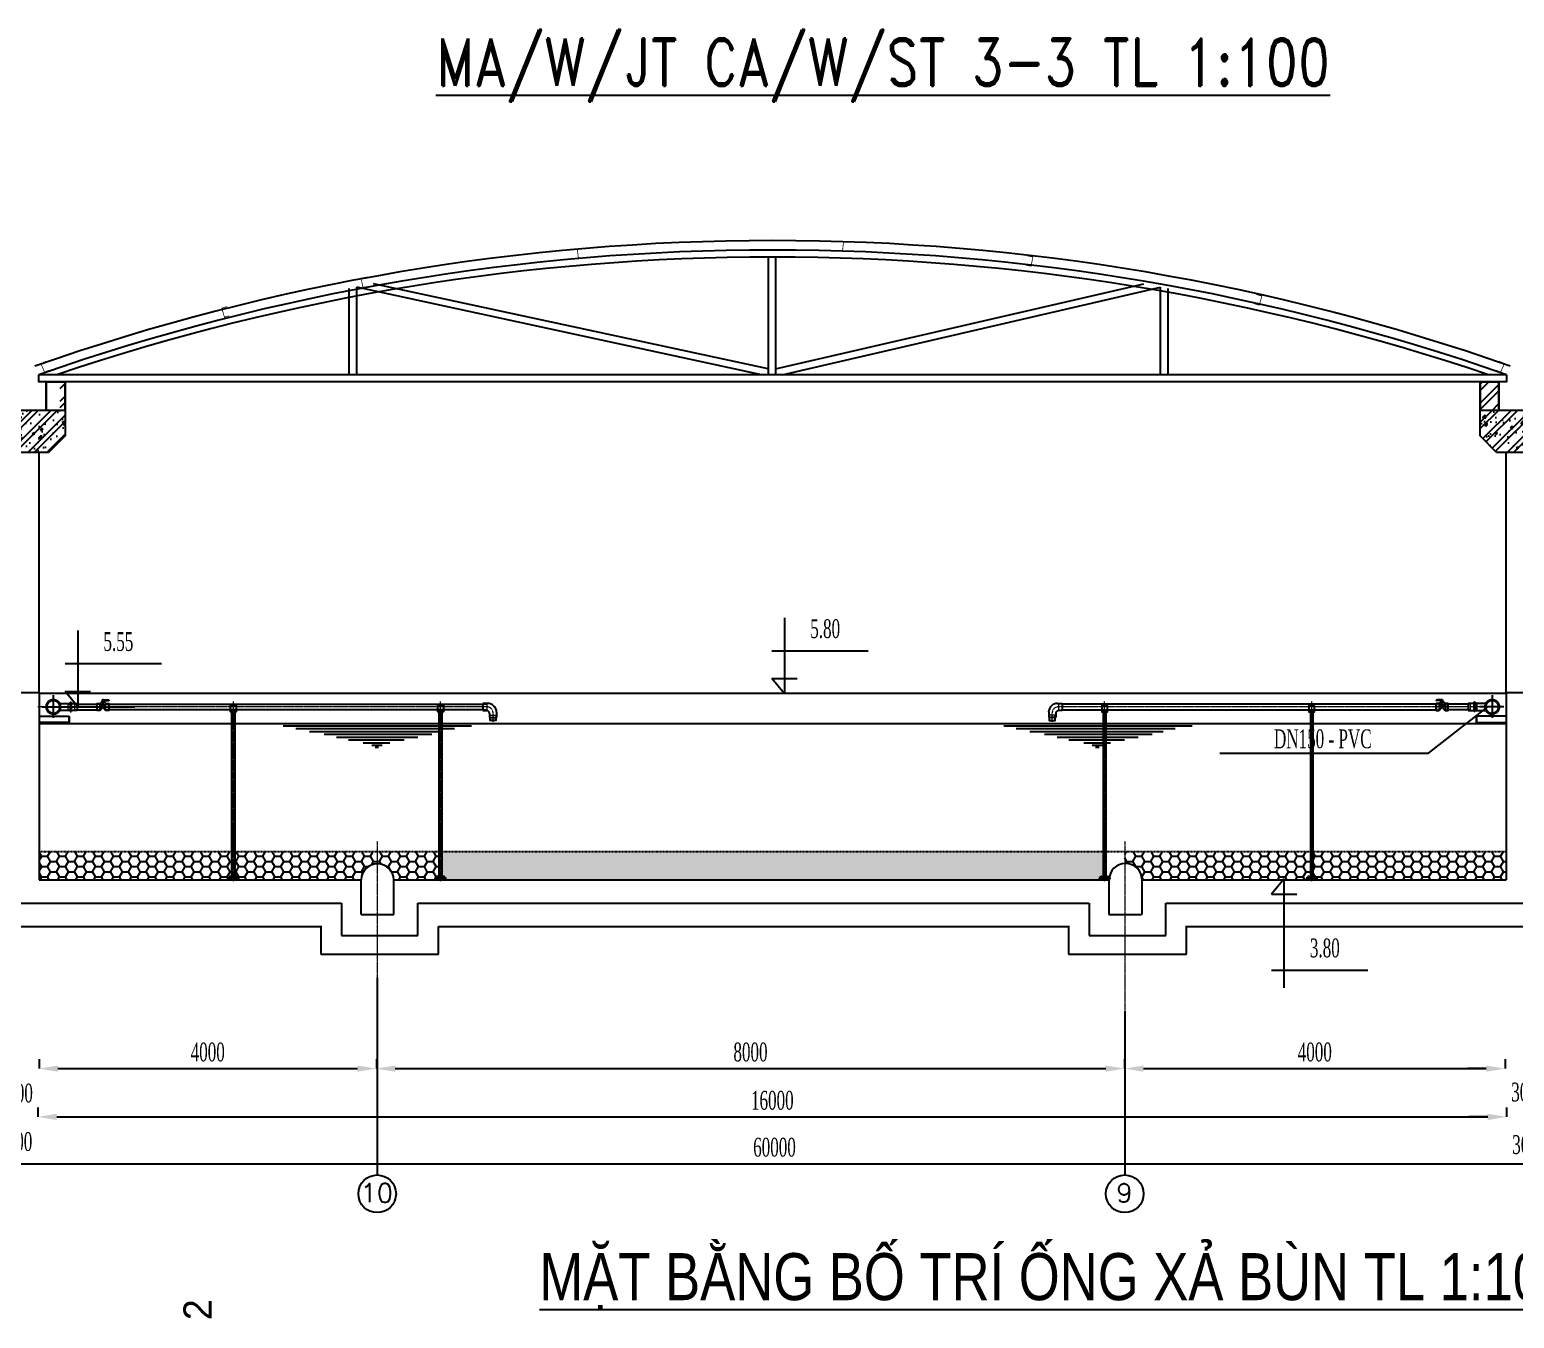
# Model space of a CAD drawing. Header units: millimetres. Extents: x -702765 to 835888, y -645289 to 262.
# Drawn here: x 645903 to 661670, y -311419 to -297732 of the extents above; entities that cross this region are included whole.
import ezdxf
from ezdxf.enums import TextEntityAlignment as Align

# ---------------------------------------------------------------- set-up
doc = ezdxf.new("R2010")
doc.units = ezdxf.units.MM
doc.header["$LTSCALE"] = 0.01
for name, pattern in [('AM_ISO08W050', [18, 12, -1.5, 3, -1.5]), ('AM_ISO08W050x2', [9, 6, -0.75, 1.5, -0.75]), ('CENTER', [2, 1.25, -0.25, 0.25, -0.25]), ('CENTER2', [1.125, 0.75, -0.125, 0.125, -0.125]), ('HIDDEN2', [0.1875, 0.125, -0.0625])]:
    doc.linetypes.add(name, pattern=pattern)
for name, color, linetype, lineweight in [('AM_0N', 7, 'Continuous', 50), ('AM_7N', 142, 'AM_ISO08W050', 9), ('duong khuat', 49, 'HIDDEN2', 9), ('duong tam', 6, 'CENTER', 9), ('NETTHAY', 7, 'Continuous', 30), ('ong phan phoi bun', 3, 'Continuous', 25)]:
    doc.layers.add(name, color=color, linetype=linetype, lineweight=lineweight)
for name, color, linetype in [('HACTH', 9, 'Continuous'), ('HATCH', 8, 'Continuous'), ('manh', 8, 'Continuous'), ('TUONG', 7, 'Continuous')]:
    doc.layers.add(name, color=color, linetype=linetype)
doc.styles.get("Standard").update_dxf_attribs({"font": 'txt.shx', "width": 0.85})
doc.styles.add('TECHNICLIGHT', font='tel_____.pfb')
doc.styles.add('text', font='romans.shx', dxfattribs={"width": 0.8, "bigfont": 'romansvn.shx'})
doc.styles.add('TUYEN', font='vntimeh.shx', dxfattribs={"width": 0.6, "height": 200})
doc.dimstyles.new('D2', dxfattribs={"dimtxt": 200, "dimasz": 300, "dimexe": 0.18, "dimexo": 6.25, "dimgap": 50, "dimtad": 1, "dimdec": 0, "dimzin": 12, "dimdsep": 46, "dimtxsty": 'TUYEN', "dimcen": 0.09, "dimdle": 80, "dimclrd": 1, "dimclre": 1, "dimclrt": 2, "dimadec": 0, "dimazin": 0, "dimtfac": 0.000899191, "dimtdec": 0, "dimtofl": 0, "dimtmove": 2, "dimatfit": 3, "dimfxl": 0, "dimtolj": 1, "dimtzin": 12, "dimarcsym": 0})
pattern_1 = [(0, (259982.15, -830426.165), (95.25, 54.9926), [63.5, -127]), (120, (259982.15, -830426.165), (-95.2499886, 54.9926197), [63.5, -127]), (60, (259982.15, -830426.165), (1.14e-05, 109.9852197), [-127, 63.5])]
pattern_2 = [(45, (547428.93, -446745.53), (-101.02788, 101.02788), []), (45, (547496.28, -446745.53), (-101.02788, 101.02788), [])]
pattern_3 = [(45, (550408.43, -446745.53), (-101.02788, 101.02788), []), (45, (550475.78, -446745.53), (-101.02788, 101.02788), [])]

# ---------------------------------------------------------------- blocks, each defined once
blk = doc.blocks.new('*D45')
at = {"layer": 'Defpoints', "color": 0, "linetype": 'Continuous'}
for p in [(645795, -308202), (646003, -308202), (646003, -308767)]:
    blk.add_point(p, dxfattribs=at)
at = {"layer": 'HACTH', "color": 1, "linetype": 'ByBlock', "lineweight": -2}
for p, q in [((645795, -308667), (645795, -308767)), ((646003, -308667), (646003, -308767)), ((645595, -308767), (645395, -308767)), ((646203, -308767), (646403, -308767))]:
    blk.add_line(p, q, dxfattribs=at)
at = {"layer": 'HACTH', "color": 1, "linetype": 'Continuous'}
for points in [[(645595, -308734), (645595, -308800), (645795, -308767)], [(646203, -308734), (646203, -308800), (646003, -308767)]]:
    blk.add_solid(points, dxfattribs=at)
at = {"layer": 'HACTH', "color": 2, "linetype": 'Continuous', "insert": (645801, -309028), "char_height": 200, "attachment_point": 5, "style": 'TUYEN'}
blk.add_mtext('\\A1;300', dxfattribs=at)
blk = doc.blocks.new('*D46')
at = {"layer": 'Defpoints', "color": 0, "linetype": 'Continuous'}
for p in [(646003, -308202), (649585, -308202), (649585, -308767)]:
    blk.add_point(p, dxfattribs=at)
at = {"layer": 'HACTH', "color": 1, "linetype": 'ByBlock', "lineweight": -2}
for p, q in [((646003, -308667), (646003, -308767)), ((649585, -308667), (649585, -308767)), ((646203, -308767), (649385, -308767))]:
    blk.add_line(p, q, dxfattribs=at)
at = {"layer": 'HACTH', "color": 1, "linetype": 'Continuous'}
for points in [[(646203, -308734), (646203, -308800), (646003, -308767)], [(649385, -308734), (649385, -308800), (649585, -308767)]]:
    blk.add_solid(points, dxfattribs=at)
at = {"layer": 'HACTH', "color": 2, "linetype": 'Continuous', "insert": (647794, -308592), "char_height": 200, "attachment_point": 5, "style": 'TUYEN'}
blk.add_mtext('\\A1;4000', dxfattribs=at)
blk = doc.blocks.new('*D47')
at = {"layer": 'Defpoints', "color": 0, "linetype": 'Continuous'}
for p in [(649585, -308256), (657531, -308256), (657531, -308767)]:
    blk.add_point(p, dxfattribs=at)
at = {"layer": 'HACTH', "color": 1, "linetype": 'ByBlock', "lineweight": -2}
for p, q in [((649585, -308667), (649585, -308767)), ((657531, -308667), (657531, -308767)), ((649785, -308767), (657331, -308767))]:
    blk.add_line(p, q, dxfattribs=at)
at = {"layer": 'HACTH', "color": 1, "linetype": 'Continuous'}
for points in [[(649785, -308734), (649785, -308800), (649585, -308767)], [(657331, -308734), (657331, -308800), (657531, -308767)]]:
    blk.add_solid(points, dxfattribs=at)
at = {"layer": 'HACTH', "color": 2, "linetype": 'Continuous', "insert": (653558, -308592), "char_height": 200, "attachment_point": 5, "style": 'TUYEN'}
blk.add_mtext('\\A1;8000', dxfattribs=at)
blk = doc.blocks.new('*D48')
at = {"layer": 'Defpoints', "color": 0, "linetype": 'Continuous'}
for p in [(657531, -308256), (661571, -308256), (661571, -308767)]:
    blk.add_point(p, dxfattribs=at)
at = {"layer": 'HACTH', "color": 1, "linetype": 'ByBlock', "lineweight": -2}
for p, q in [((657531, -308667), (657531, -308767)), ((661571, -308667), (661571, -308767)), ((657731, -308767), (661371, -308767))]:
    blk.add_line(p, q, dxfattribs=at)
at = {"layer": 'HACTH', "color": 1, "linetype": 'Continuous'}
for points in [[(657731, -308734), (657731, -308800), (657531, -308767)], [(661371, -308734), (661371, -308800), (661571, -308767)]]:
    blk.add_solid(points, dxfattribs=at)
at = {"layer": 'HACTH', "color": 2, "linetype": 'Continuous', "insert": (659551, -308592), "char_height": 200, "attachment_point": 5, "style": 'TUYEN'}
blk.add_mtext('\\A1;4000', dxfattribs=at)
blk = doc.blocks.new('*D49')
at = {"layer": 'Defpoints', "color": 0, "linetype": 'Continuous'}
for p in [(661571, -308256), (661975, -308256), (661975, -308767)]:
    blk.add_point(p, dxfattribs=at)
at = {"layer": 'HACTH', "color": 1, "linetype": 'ByBlock', "lineweight": -2}
for p, q in [((661571, -308667), (661571, -308767)), ((661975, -308667), (661975, -308767)), ((661371, -308767), (661171, -308767)), ((662175, -308767), (662375, -308767))]:
    blk.add_line(p, q, dxfattribs=at)
at = {"layer": 'HACTH', "color": 1, "linetype": 'Continuous'}
for points in [[(661371, -308734), (661371, -308800), (661571, -308767)], [(662175, -308734), (662175, -308800), (661975, -308767)]]:
    blk.add_solid(points, dxfattribs=at)
at = {"layer": 'HACTH', "color": 2, "linetype": 'Continuous', "insert": (661773, -309017), "char_height": 200, "attachment_point": 5, "style": 'TUYEN'}
blk.add_mtext('\\A1;300', dxfattribs=at)
blk = doc.blocks.new('*D56')
at = {"layer": 'Defpoints', "color": 0, "linetype": 'Continuous'}
for p in [(645796, -308027), (645991, -308027), (645991, -309280)]:
    blk.add_point(p, dxfattribs=at)
at = {"layer": 'HACTH', "color": 1, "linetype": 'ByBlock', "lineweight": -2}
for p, q in [((645796, -309180), (645796, -309280)), ((645991, -309180), (645991, -309280)), ((645596, -309280), (645396, -309280)), ((646191, -309280), (646391, -309280))]:
    blk.add_line(p, q, dxfattribs=at)
at = {"layer": 'HACTH', "color": 1, "linetype": 'Continuous'}
for points in [[(645596, -309246), (645596, -309313), (645796, -309280)], [(646191, -309246), (646191, -309313), (645991, -309280)]]:
    blk.add_solid(points, dxfattribs=at)
at = {"layer": 'HACTH', "color": 2, "linetype": 'Continuous', "insert": (645795, -309543), "char_height": 200, "attachment_point": 5, "style": 'TUYEN'}
blk.add_mtext('\\A1;300', dxfattribs=at)
blk = doc.blocks.new('*D57')
at = {"layer": 'Defpoints', "color": 0, "linetype": 'Continuous'}
for p in [(645991, -308027), (661588, -308027), (661588, -309280)]:
    blk.add_point(p, dxfattribs=at)
at = {"layer": 'HACTH', "color": 1, "linetype": 'ByBlock', "lineweight": -2}
for p, q in [((645991, -309180), (645991, -309280)), ((661588, -309180), (661588, -309280)), ((646191, -309280), (661388, -309280))]:
    blk.add_line(p, q, dxfattribs=at)
at = {"layer": 'HACTH', "color": 1, "linetype": 'Continuous'}
for points in [[(646191, -309246), (646191, -309313), (645991, -309280)], [(661388, -309246), (661388, -309313), (661588, -309280)]]:
    blk.add_solid(points, dxfattribs=at)
at = {"layer": 'HACTH', "color": 2, "linetype": 'Continuous', "insert": (653790, -309105), "char_height": 200, "attachment_point": 5, "style": 'TUYEN'}
blk.add_mtext('\\A1;16000', dxfattribs=at)
blk = doc.blocks.new('*D58')
at = {"layer": 'Defpoints', "color": 0, "linetype": 'Continuous'}
for p in [(661588, -308027), (661980, -308027), (661980, -309280)]:
    blk.add_point(p, dxfattribs=at)
at = {"layer": 'HACTH', "color": 1, "linetype": 'ByBlock', "lineweight": -2}
for p, q in [((661588, -309180), (661588, -309280)), ((661980, -309180), (661980, -309280)), ((661388, -309280), (661188, -309280)), ((662180, -309280), (662380, -309280))]:
    blk.add_line(p, q, dxfattribs=at)
at = {"layer": 'HACTH', "color": 1, "linetype": 'Continuous'}
for points in [[(661388, -309246), (661388, -309313), (661588, -309280)], [(662180, -309246), (662180, -309313), (661980, -309280)]]:
    blk.add_solid(points, dxfattribs=at)
at = {"layer": 'HACTH', "color": 2, "linetype": 'Continuous', "insert": (661784, -309575), "char_height": 200, "attachment_point": 5, "style": 'TUYEN'}
blk.add_mtext('\\A1;300', dxfattribs=at)
blk = doc.blocks.new('*D61')
at = {"layer": 'Defpoints', "color": 0, "linetype": 'Continuous'}
for p in [(629622, -309266), (678004, -309266), (678004, -309778)]:
    blk.add_point(p, dxfattribs=at)
at = {"layer": 'HACTH', "color": 1, "linetype": 'ByBlock', "lineweight": -2}
for p, q in [((629622, -309678), (629622, -309778)), ((629822, -309778), (677804, -309778)), ((678004, -309678), (678004, -309778))]:
    blk.add_line(p, q, dxfattribs=at)
at = {"layer": 'HACTH', "color": 1, "linetype": 'Continuous'}
for points in [[(629822, -309745), (629822, -309811), (629622, -309778)], [(677804, -309745), (677804, -309811), (678004, -309778)]]:
    blk.add_solid(points, dxfattribs=at)
at = {"layer": 'HACTH', "color": 2, "linetype": 'Continuous', "insert": (653813, -309603), "char_height": 200, "attachment_point": 5, "style": 'TUYEN'}
blk.add_mtext('\\A1;60000', dxfattribs=at)

msp = doc.modelspace()

# ---------------------------------------------------------------- hatches: boundary and pattern name
at = {"layer": 'HACTH', "linetype": 'Continuous'}
h = msp.add_hatch(dxfattribs=at)
h.set_pattern_fill('HONEY', color=256, scale=20, style=0)
h.set_pattern_definition(pattern_1)
h.paths.add_polyline_path([(648051.6, -306461.6), (646004.2, -306461.6), (646004.2, -306761.6), (648051.6, -306761.6)])
h.paths.add_polyline_path([(648019.6, -306742.5, -0.0387523), (648020.3, -306742.1), (648024.9, -306739.4), (648024.9, -306733), (648042.7, -306733), (648042.7, -306741.8, -0.526809), (648042.7, -306750.2), (648042.7, -306750.9, 0.1076394), (648044.2, -306749.3), (648042.7, -306750.2, -0.0387523), (648042.1, -306750.6), (648037, -306753.5), (648037, -306751.6), (648019.6, -306751.6), (648019.6, -306750.9, -0.5268102), (648019.6, -306742.5), (648019.6, -306741.8, 0.107639), (648018.1, -306743.4)], flags=16)
h.paths.add_polyline_path([(648025.4, -306741.1), (648025.4, -306742.5, -0.1616819), (648037.4, -306742.7), (648037.4, -306741.1)], flags=0)
h = msp.add_hatch(dxfattribs=at)
h.set_pattern_fill('HONEY', color=256, scale=20, style=0)
h.set_pattern_definition(pattern_1)
h.paths.add_polyline_path([(649593.5, -306461.6), (648081.6, -306461.6), (648081.6, -306761.6), (649423.9, -306761.6, -0.4024342), (649593.5, -306592.3)])
h.paths.add_polyline_path([(648112.9, -306750.6), (648107.8, -306753.5), (648107.8, -306751.6), (648090.4, -306751.6), (648090.4, -306750.9, -0.5773503), (648091.1, -306742.1), (648095.7, -306739.4), (648095.7, -306733), (648113.5, -306733), (648113.5, -306741.8, -0.5773503)], flags=16)
h.paths.add_polyline_path([(648096.2, -306750.2, -0.2679492), (648091.1, -306750.6), (648092.9, -306751.6), (648096.2, -306751.6)], flags=0)
h.paths.add_polyline_path([(648113.5, -306742.5, 0.0387523), (648112.9, -306742.1)], flags=0)
h.paths.add_polyline_path([(648089.4, -306746.3, -0.3768087), (648114.6, -306746.3, -0.3768087)], flags=0)
h = msp.add_hatch(dxfattribs=at)
h.set_pattern_fill('HONEY', color=256, scale=20, style=0)
h.set_pattern_definition(pattern_1)
h.paths.add_polyline_path([(650251.6, -306461.6), (649593.5, -306461.6), (649593.5, -306592.3, -0.4137444), (649769.7, -306761.6), (650251.6, -306761.6)])
h.paths.add_polyline_path([(650242.7, -306741.8, -0.5268088), (650242.7, -306750.2), (650242.7, -306750.9, 0.1076394), (650244.2, -306749.3), (650242.7, -306750.2, -0.0387523), (650242.1, -306750.6), (650237, -306753.5), (650237, -306751.6), (650219.6, -306751.6), (650219.6, -306750.9, -0.5268102), (650219.6, -306742.5), (650219.6, -306741.8, 0.107639), (650218.1, -306743.4), (650219.6, -306742.5, -0.0387523), (650220.3, -306742.1), (650224.9, -306739.4), (650224.9, -306733), (650242.7, -306733)], flags=16)
h.paths.add_polyline_path([(650225.4, -306741.1), (650225.4, -306742.5, -0.1616819), (650237.4, -306742.7), (650237.4, -306741.1)], flags=0)
h = msp.add_hatch(dxfattribs=at)
h.set_pattern_fill('HONEY', color=256, scale=20, style=0)
h.set_pattern_definition(pattern_1)
h.paths.add_polyline_path([(657304.3, -306461.6), (650281.6, -306461.6), (650281.6, -306761.6), (653005.4, -306761.6), (657304.3, -306761.6)])
h.paths.add_polyline_path([(650312.9, -306750.6), (650307.8, -306753.5), (650307.8, -306751.6), (650290.4, -306751.6), (650290.4, -306750.9), (650290.4, -306750.9, -0.5773527), (650291.1, -306742.1), (650295.7, -306739.4), (650295.7, -306733), (650313.5, -306733), (650313.5, -306741.8, -0.5773503)], flags=16)
h.paths.add_polyline_path([(650296.2, -306750.2, -0.2679492), (650291.1, -306750.6), (650292.9, -306751.6), (650296.2, -306751.6)], flags=0)
h.paths.add_polyline_path([(650313.5, -306742.5, 0.0387523), (650312.9, -306742.1)], flags=0)
h.paths.add_polyline_path([(650289.4, -306746.3, -0.3768087), (650314.6, -306746.3, -0.3768087)], flags=0)
h.paths.add_polyline_path([(657273, -306742.1), (657277.6, -306739.4), (657277.6, -306733), (657295.4, -306733), (657295.4, -306741.8, -0.5773503), (657294.7, -306750.6), (657289.7, -306753.5), (657289.7, -306751.6), (657272.3, -306751.6), (657272.3, -306750.9, -0.5773503)], flags=16)
h.paths.add_polyline_path([(657289.7, -306742.5, -0.027244), (657290.1, -306742.2), (657290.1, -306741.1), (657278.1, -306741.1), (657278.1, -306741.8, -0.0410691), (657278.8, -306742.3, -0.1458794)], flags=0)
h = msp.add_hatch(dxfattribs=at)
h.set_pattern_fill('HONEY', color=256, scale=20, style=0)
h.set_pattern_definition(pattern_1)
h.paths.add_polyline_path([(659504.3, -306461.6), (657532.5, -306461.6), (657532.5, -306588.2, -0.4262541), (657715.9, -306761.6), (659217.4, -306761.6), (659226.4, -306750.9), (659226.4, -306761.6), (659504.3, -306761.6)])
h.paths.add_polyline_path([(659473, -306742.1), (659477.6, -306739.4), (659477.6, -306733), (659495.4, -306733), (659495.4, -306741.8, -0.5773503), (659494.7, -306750.6), (659489.7, -306753.5), (659489.7, -306751.6), (659472.3, -306751.6), (659472.3, -306750.9, -0.5773503)], flags=16)
h.paths.add_polyline_path([(659489.7, -306742.5, -0.027244), (659490.1, -306742.2), (659490.1, -306741.1), (659478.1, -306741.1), (659478.1, -306741.8, -0.0410691), (659478.8, -306742.3, -0.1458794)], flags=0)
h = msp.add_hatch(dxfattribs=at)
h.set_pattern_fill('HONEY', color=256, scale=20, style=0)
h.set_pattern_definition(pattern_1)
h.paths.add_polyline_path([(661581.7, -306461.6), (659534.3, -306461.6), (659534.3, -306761.6), (661581.7, -306761.6)])
h.paths.add_polyline_path([(659565.6, -306750.6), (659560.5, -306753.5), (659560.5, -306751.6), (659543.1, -306751.6), (659543.1, -306750.9, -0.5773503), (659543.8, -306742.1), (659548.4, -306739.4), (659548.4, -306733), (659566.2, -306733), (659566.2, -306741.8, -0.5773503)], flags=16)
h.paths.add_polyline_path([(659548.9, -306750.2, -0.2679492), (659543.8, -306750.6), (659545.6, -306751.6), (659548.9, -306751.6)], flags=0)
h.paths.add_polyline_path([(659566.2, -306742.5, 0.0387523), (659565.6, -306742.1)], flags=0)
h.paths.add_polyline_path([(659542.1, -306746.3, -0.3768087), (659567.3, -306746.3, -0.3768087)], flags=0)
at = {"layer": 'HATCH'}
h = msp.add_hatch(dxfattribs=at)
h.set_pattern_fill('ANSI32', color=256, scale=15, style=0)
h.set_pattern_definition(pattern_2)
h.paths.add_polyline_path([(645727.2, -301472.2), (645527.2, -301472.2), (645527.2, -301772.2), (645727.2, -301772.2)])
h.paths.add_polyline_path([(646279.2, -301772.2), (646279.2, -301472.2), (646227.2, -301472.2), (646227.2, -301772.2)])
h = msp.add_hatch(dxfattribs=at)
h.set_pattern_fill('ANSI32', color=256, scale=15, style=0)
h.set_pattern_definition(pattern_3)
h.paths.add_polyline_path([(662206.7, -301472.2), (662006.7, -301472.2), (662006.7, -301772.2), (662206.7, -301772.2)])
h.paths.add_polyline_path([(661506.7, -301472.2), (661306.7, -301472.2), (661306.7, -301772.2), (661506.7, -301772.2)])
h = msp.add_hatch(dxfattribs=at)
h.set_pattern_fill('AR-CONC', color=256, scale=1.5, style=0)
h.set_pattern_definition([(50, (547428.93, -446745.53), (273.277, -23.90863), [28.575, -314.325]), (355, (547428.93, -446745.53), (-52.86424, 286.58496), [22.86, -251.46]), (100.451, (547451.7, -446747.53), (220.41375, 262.67503), [24.285, -267.135]), (46.1842, (547428.93, -446669.33), (406.61856, -63.0635), [42.8625, -471.4875]), (96.6356, (547462.8, -446674.6), (356.10635, 371.1383), [36.4275, -400.7025]), (351.184, (547428.93, -446669.33), (356.1069, 371.1377), [34.29, -377.19]), (21, (547467.03, -446688.38), (227.42232, -153.39828), [28.575, -314.325]), (326, (547467.03, -446688.38), (92.70304, 276.28195), [22.86, -251.46]), (71.4514, (547485.98, -446701.17), (320.12474, 122.8843), [24.285, -267.135]), (37.5, (547428.93, -446745.53), (4.632905, 126.83256), [0, -248.412, 0, -255.27, 0, -252.4125]), (7.5, (547428.93, -446745.53), (100.22949, 150.27086), [0, -145.542, 0, -242.697, 0, -96.2025]), (327.5, (547343.97, -446745.53), (203.38589, -8.593116), [0, -95.25, 0, -297.18, 0, -394.335]), (317.5, (547305.87, -446745.53), (222.19377, 38.13974), [0, -123.825, 0, -197.358, 0, -280.035])])
h.paths.add_polyline_path([(646279.2, -302047.2), (646279.2, -301772.2), (645527.2, -301772.2), (645527.2, -302047.2), (645702.2, -302222.2), (646104.2, -302222.2)])
h = msp.add_hatch(dxfattribs=at)
h.set_pattern_fill('ANSI32', color=256, scale=15, style=0)
h.set_pattern_definition(pattern_2)
h.paths.add_polyline_path([(646279.2, -302047.2), (646279.2, -301772.2), (645527.2, -301772.2), (645527.2, -302047.2), (645702.2, -302222.2), (646104.2, -302222.2)])
h = msp.add_hatch(dxfattribs=at)
h.set_pattern_fill('AR-CONC', color=256, scale=1.5, style=0)
h.set_pattern_definition([(50, (550408.43, -446745.53), (273.277, -23.90863), [28.575, -314.325]), (355, (550408.43, -446745.53), (-52.86424, 286.58496), [22.86, -251.46]), (100.451, (550431.2, -446747.53), (220.41375, 262.67503), [24.285, -267.135]), (46.1842, (550408.43, -446669.33), (406.61856, -63.0635), [42.8625, -471.4875]), (96.6356, (550442.3, -446674.6), (356.10635, 371.1383), [36.4275, -400.7025]), (351.184, (550408.43, -446669.33), (356.1069, 371.1377), [34.29, -377.19]), (21, (550446.53, -446688.38), (227.42232, -153.39828), [28.575, -314.325]), (326, (550446.53, -446688.38), (92.70304, 276.28195), [22.86, -251.46]), (71.4514, (550465.48, -446701.17), (320.12474, 122.8843), [24.285, -267.135]), (37.5, (550408.43, -446745.53), (4.632905, 126.83256), [0, -248.412, 0, -255.27, 0, -252.4125]), (7.5, (550408.43, -446745.53), (100.22949, 150.27086), [0, -145.542, 0, -242.697, 0, -96.2025]), (327.5, (550323.47, -446745.53), (203.38589, -8.593116), [0, -95.25, 0, -297.18, 0, -394.335]), (317.5, (550285.37, -446745.53), (222.19377, 38.13974), [0, -123.825, 0, -197.358, 0, -280.035])])
h.paths.add_polyline_path([(661306.7, -301772.2), (661306.7, -302047.2), (661481.7, -302222.2), (662031.7, -302222.2), (662206.7, -302047.2), (662206.7, -301772.2)])
h = msp.add_hatch(dxfattribs=at)
h.set_pattern_fill('ANSI32', color=256, scale=15, style=0)
h.set_pattern_definition(pattern_3)
h.paths.add_polyline_path([(661306.7, -301772.2), (661306.7, -302047.2), (661481.7, -302222.2), (662031.7, -302222.2), (662206.7, -302047.2), (662206.7, -301772.2)])

# ---------------------------------------------------------------- linework, layer by layer
for p, q in [((653920.1, -303978.4), (653920.1, -304785.9)), ((646414.2, -304115.2), (646414.2, -304922.7)), ((653785.4, -304328.3), (654809, -304328.3)), ((646279.5, -304465.1), (647303.1, -304465.1)), ((646279.5, -304761.2), (646548.9, -304761.2)), ((646414.2, -304922.7), (646279.5, -304761.2)), ((653920.1, -304785.9), (653785.4, -304624.4)), ((653785.4, -304624.4), (654054.8, -304624.4)), ((645802.2, -304772.2), (646004.2, -304772.2)), ((646003.2, -304778.1), (653005.4, -304778.1)), ((646004.2, -304772.2), (646004.2, -306761.6)), ((646030.5, -304923.5), (646283.7, -304923.5)), ((646154, -304800.4), (646154, -305041.1)), ((653005.4, -304778.1), (661581.7, -304778.1)), ((661558.2, -304923.5), (661305, -304923.5)), ((661434.7, -304800.4), (661434.7, -305041.1)), ((661581.7, -304772.2), (661581.7, -306761.6)), ((661581.7, -304772.2), (661979.9, -304772.2)), ((646004.2, -305022.2), (646320.7, -305022.2)), ((646320.6, -305022.2), (646320.6, -305090.1)), ((646320.7, -305022.2), (646320.7, -305090.1)), ((661265.2, -305022.2), (661265.2, -305090.1)), ((661265.3, -305022.2), (661265.3, -305090.1)), ((661268, -305022.2), (661268, -305090.1)), ((661581.7, -305022.2), (661268, -305022.2)), ((646320.7, -305090.1), (646004.2, -305090.1)), ((661268, -305090.1), (661581.7, -305090.1)), ((646004.2, -306761.6), (649423.9, -306761.6)), ((649423.9, -307131.7), (649423.9, -306761.6)), ((649769.7, -307131.7), (649769.7, -306761.6)), ((649769.7, -306761.6), (653005.4, -306761.6)), ((653005.4, -306761.6), (657369.3, -306761.6)), ((657366.1, -307131.7), (657366.1, -306761.6)), ((657715.9, -306761.6), (661581.7, -306761.6)), ((657716.1, -307131.7), (657716.1, -306761.6)), ((659226.4, -306750.9), (659091.7, -306912.4)), ((659226.4, -307908.3), (659226.4, -306750.9)), ((659091.7, -306912.4), (659361.1, -306912.4)), ((642178.4, -307010.3), (649214.5, -307010.3)), ((649214.5, -307010.3), (649214.5, -307351.6)), ((649423.9, -307131.7), (649769.7, -307131.7)), ((650025.4, -307351.6), (650025.4, -307010.3)), ((650025.4, -307010.3), (653005.4, -307010.3)), ((653005.4, -307010.3), (657156.5, -307010.3)), ((657156.5, -307010.3), (657156.5, -307351.6)), ((657363, -307131.7), (657708.8, -307131.7)), ((657967.4, -307351.6), (657967.4, -307010.3)), ((657967.4, -307010.3), (665211.2, -307010.3)), ((642397.9, -307258.9), (648995, -307258.9)), ((648995, -307251.9), (648995, -307551)), ((650244.9, -307551), (650244.9, -307258.9)), ((650244.9, -307258.9), (653005.4, -307258.9)), ((653005.4, -307258.9), (656937, -307258.9)), ((656937, -307251.9), (656937, -307551)), ((658186.9, -307551), (658186.9, -307251.9)), ((658186.9, -307258.9), (664991.6, -307258.9)), ((649214.5, -307351.6), (650025.4, -307351.6)), ((657156.5, -307351.6), (657967.4, -307351.6)), ((648995, -307551), (650244.9, -307551)), ((656937, -307551), (658186.9, -307551)), ((659091.7, -307719.9), (660115.3, -307719.9))]:
    msp.add_line(p, q)
at = {"color": 4}
for p, q in [((646278.3, -304925), (647019.8, -304925)), ((646004.2, -305101.5), (653005.4, -305101.5)), ((653005.4, -305101.5), (661581.7, -305101.5))]:
    msp.add_line(p, q, dxfattribs=at)
at = {"linetype": 'CENTER2'}
msp.add_line((646004.2, -306461.6), (661581.7, -306461.6), dxfattribs=at)
at = {"const_width": 30}
for points in [[(646153.8, -304852.7, 1), (646153.8, -304995.8, 1)], [(646153.8, -304998.7, 1), (646153.8, -304852.7, 1)], [(661434.9, -304998.7, -1), (661434.9, -304852.7, -1)], [(661434.9, -304852.7, -1), (661434.9, -304995.8, -1)]]:
    msp.add_lwpolyline(points, format="xyb", dxfattribs=at)
for points in [[(648036.6, -304908.7), (648096.6, -304908.7), (648096.6, -304976.2), (648036.6, -304976.2)], [(650236.6, -304908.7), (650296.6, -304908.7), (650296.6, -304976.2), (650236.6, -304976.2)], [(657349.3, -304908.7), (657289.3, -304908.7), (657289.3, -304976.2), (657349.3, -304976.2)], [(659549.3, -304908.7), (659489.3, -304908.7), (659489.3, -304976.2), (659549.3, -304976.2)], [(648016.6, -306751.6), (648116.6, -306751.6), (648116.6, -306761.6), (648016.6, -306761.6)], [(650216.6, -306751.6), (650316.6, -306751.6), (650316.6, -306761.6), (650216.6, -306761.6)], [(657369.3, -306751.6), (657269.3, -306751.6), (657269.3, -306761.6), (657369.3, -306761.6)], [(659569.3, -306751.6), (659469.3, -306751.6), (659469.3, -306761.6), (659569.3, -306761.6)]]:
    msp.add_lwpolyline(points, close=True)
for points in [[(648051.6, -306751.6), (648051.6, -304976.2), (648081.6, -304976.2), (648081.6, -306751.6)], [(650251.6, -306751.6), (650251.6, -304976.2), (650281.6, -304976.2), (650281.6, -306751.6)], [(657334.3, -306751.6), (657334.3, -304976.2), (657304.3, -304976.2), (657304.3, -306751.6)], [(659534.3, -306751.6), (659534.3, -304976.2), (659504.3, -304976.2), (659504.3, -306751.6)], [(648081.6, -306761.6), (648051.6, -306761.6)], [(650281.6, -306761.6), (650251.6, -306761.6)], [(657304.3, -306761.6), (657334.3, -306761.6)], [(659504.3, -306761.6), (659534.3, -306761.6)]]:
    msp.add_lwpolyline(points)
for centre in [(649593.5, -310096.7), (657532.5, -310096.7)]:
    msp.add_circle(centre, 200.1)
for centre, radius, start, end in [((649596.8, -306765.2), 172.9, 1.20282, 178.79718), ((657541, -306762.9), 174.9, 0.42248, 179.57752)]:
    msp.add_arc(centre, radius, start, end)
at = {"layer": 'AM_0N'}
for p, q in [((648019.6, -306742.5), (648022.1, -306741.1)), ((648019.6, -306750.2), (648019.6, -306742.5)), ((648019.6, -306750.2), (648022.1, -306751.6)), ((648040.3, -306741.1), (648022.1, -306741.1)), ((648040.3, -306751.6), (648022.1, -306751.6)), ((648025.9, -306733), (648024.9, -306733.9)), ((648024.9, -306741.1), (648024.9, -306733.9)), ((648024.9, -306733.9), (648037.4, -306733.9)), ((648037.4, -306751.6), (648024.9, -306751.6)), ((648025.4, -306750.2), (648025.4, -306742.5)), ((648025.9, -306733), (648036.5, -306733)), ((648037.4, -306733.9), (648036.5, -306733)), ((648037, -306750.2), (648037, -306742.5)), ((648037.4, -306741.1), (648037.4, -306733.9)), ((648042.7, -306742.5), (648040.3, -306741.1)), ((648042.7, -306750.2), (648040.3, -306751.6)), ((648042.7, -306750.2), (648042.7, -306742.5)), ((648090.4, -306742.5), (648092.9, -306741.1)), ((648090.4, -306750.2), (648090.4, -306742.5)), ((648090.4, -306750.2), (648092.9, -306751.6)), ((648092.9, -306741.1), (648111.1, -306741.1)), ((648092.9, -306751.6), (648111.1, -306751.6)), ((648095.7, -306733.9), (648096.7, -306733)), ((648095.7, -306741.1), (648095.7, -306733.9)), ((648108.2, -306733.9), (648095.7, -306733.9)), ((648095.7, -306751.6), (648108.2, -306751.6)), ((648096.2, -306750.2), (648096.2, -306742.5)), ((648107.3, -306733), (648096.7, -306733)), ((648107.3, -306733), (648108.2, -306733.9)), ((648107.8, -306750.2), (648107.8, -306742.5)), ((648108.2, -306741.1), (648108.2, -306733.9)), ((648113.5, -306742.5), (648111.1, -306741.1)), ((648113.5, -306750.2), (648111.1, -306751.6)), ((648113.5, -306750.2), (648113.5, -306742.5)), ((650219.6, -306742.5), (650222.1, -306741.1)), ((650219.6, -306750.2), (650219.6, -306742.5)), ((650219.6, -306750.2), (650222.1, -306751.6)), ((650240.3, -306741.1), (650222.1, -306741.1)), ((650240.3, -306751.6), (650222.1, -306751.6)), ((650225.9, -306733), (650224.9, -306733.9)), ((650224.9, -306741.1), (650224.9, -306733.9)), ((650224.9, -306733.9), (650237.4, -306733.9)), ((650237.4, -306751.6), (650224.9, -306751.6)), ((650225.4, -306750.2), (650225.4, -306742.5)), ((650225.9, -306733), (650236.5, -306733)), ((650237.4, -306733.9), (650236.5, -306733)), ((650237, -306750.2), (650237, -306742.5)), ((650237.4, -306741.1), (650237.4, -306733.9)), ((650242.7, -306742.5), (650240.3, -306741.1)), ((650242.7, -306750.2), (650240.3, -306751.6)), ((650242.7, -306750.2), (650242.7, -306742.5)), ((650290.4, -306742.5), (650292.9, -306741.1)), ((650290.4, -306750.2), (650290.4, -306742.5)), ((650290.4, -306750.2), (650292.9, -306751.6)), ((650292.9, -306741.1), (650311.1, -306741.1)), ((650292.9, -306751.6), (650311.1, -306751.6)), ((650295.7, -306733.9), (650296.7, -306733)), ((650295.7, -306741.1), (650295.7, -306733.9)), ((650308.2, -306733.9), (650295.7, -306733.9)), ((650295.7, -306751.6), (650308.2, -306751.6)), ((650296.2, -306750.2), (650296.2, -306742.5)), ((650307.3, -306733), (650296.7, -306733)), ((650307.3, -306733), (650308.2, -306733.9)), ((650307.8, -306750.2), (650307.8, -306742.5)), ((650308.2, -306741.1), (650308.2, -306733.9)), ((650313.5, -306742.5), (650311.1, -306741.1)), ((650313.5, -306750.2), (650311.1, -306751.6)), ((650313.5, -306750.2), (650313.5, -306742.5)), ((657272.3, -306742.5), (657274.8, -306741.1)), ((657272.3, -306750.2), (657272.3, -306742.5)), ((657272.3, -306750.2), (657274.8, -306751.6)), ((657293, -306741.1), (657274.8, -306741.1)), ((657293, -306751.6), (657274.8, -306751.6)), ((657278.6, -306733), (657277.6, -306733.9)), ((657277.6, -306741.1), (657277.6, -306733.9)), ((657277.6, -306733.9), (657290.1, -306733.9)), ((657290.1, -306751.6), (657277.6, -306751.6)), ((657278.1, -306750.2), (657278.1, -306742.5)), ((657278.6, -306733), (657289.2, -306733)), ((657290.1, -306733.9), (657289.2, -306733)), ((657289.7, -306750.2), (657289.7, -306742.5)), ((657290.1, -306741.1), (657290.1, -306733.9)), ((657295.4, -306742.5), (657293, -306741.1)), ((657295.4, -306750.2), (657293, -306751.6)), ((657295.4, -306750.2), (657295.4, -306742.5)), ((657343.1, -306742.5), (657345.6, -306741.1)), ((657343.1, -306750.2), (657343.1, -306742.5)), ((657343.1, -306750.2), (657343.1, -306742.5)), ((657343.1, -306750.2), (657345.6, -306751.6)), ((657345.6, -306741.1), (657363.8, -306741.1)), ((657345.6, -306751.6), (657363.8, -306751.6)), ((657348.4, -306733.9), (657349.4, -306733)), ((657348.4, -306741.1), (657348.4, -306733.9)), ((657360.9, -306733.9), (657348.4, -306733.9)), ((657348.4, -306751.6), (657360.9, -306751.6)), ((657348.9, -306750.2), (657348.9, -306742.5)), ((657360, -306733), (657349.4, -306733)), ((657360, -306733), (657360.9, -306733.9)), ((657360.5, -306750.2), (657360.5, -306742.5)), ((657360.9, -306741.1), (657360.9, -306733.9)), ((657366.2, -306742.5), (657363.8, -306741.1)), ((657366.2, -306750.2), (657363.8, -306751.6)), ((657366.2, -306750.2), (657366.2, -306742.5)), ((659472.3, -306742.5), (659474.8, -306741.1)), ((659472.3, -306750.2), (659472.3, -306742.5)), ((659472.3, -306750.2), (659474.8, -306751.6)), ((659493, -306741.1), (659474.8, -306741.1)), ((659493, -306751.6), (659474.8, -306751.6)), ((659478.6, -306733), (659477.6, -306733.9)), ((659477.6, -306741.1), (659477.6, -306733.9)), ((659477.6, -306733.9), (659490.1, -306733.9)), ((659490.1, -306751.6), (659477.6, -306751.6)), ((659478.1, -306750.2), (659478.1, -306742.5)), ((659478.6, -306733), (659489.2, -306733)), ((659490.1, -306733.9), (659489.2, -306733)), ((659489.7, -306750.2), (659489.7, -306742.5)), ((659490.1, -306741.1), (659490.1, -306733.9)), ((659495.4, -306742.5), (659493, -306741.1)), ((659495.4, -306750.2), (659493, -306751.6)), ((659495.4, -306750.2), (659495.4, -306742.5)), ((659543.1, -306742.5), (659545.6, -306741.1)), ((659543.1, -306750.2), (659543.1, -306742.5)), ((659543.1, -306750.2), (659545.6, -306751.6)), ((659545.6, -306741.1), (659563.8, -306741.1)), ((659545.6, -306751.6), (659563.8, -306751.6)), ((659548.4, -306733.9), (659549.4, -306733)), ((659548.4, -306741.1), (659548.4, -306733.9)), ((659560.9, -306733.9), (659548.4, -306733.9)), ((659548.4, -306751.6), (659560.9, -306751.6)), ((659548.9, -306750.2), (659548.9, -306742.5)), ((659560, -306733), (659549.4, -306733)), ((659560, -306733), (659560.9, -306733.9)), ((659560.5, -306750.2), (659560.5, -306742.5)), ((659560.9, -306741.1), (659560.9, -306733.9)), ((659566.2, -306742.5), (659563.8, -306741.1)), ((659566.2, -306750.2), (659563.8, -306751.6)), ((659566.2, -306750.2), (659566.2, -306742.5))]:
    msp.add_line(p, q, dxfattribs=at)
for centre, radius, start, end in [((648022.5, -306746.7), 5.11, 55.56153, 115.56153), ((648022.5, -306746), 5.11, 244.43847, 304.43847), ((648031.2, -306760.7), 19.1, 72.38303, 107.61697), ((648031.2, -306732), 19.1, 252.38303, 287.61697), ((648039.8, -306746.7), 5.11, 64.43847, 124.43847), ((648039.8, -306746), 5.11, 235.56153, 295.56153), ((648093.3, -306746.7), 5.11, 55.56153, 115.56153), ((648093.3, -306746), 5.11, 244.43847, 304.43847), ((648102, -306760.7), 19.1, 72.38303, 107.61697), ((648102, -306732), 19.1, 252.38303, 287.61697), ((648110.7, -306746.7), 5.11, 64.43847, 124.43847), ((648110.7, -306746), 5.11, 235.56153, 295.56153), ((650222.5, -306746.7), 5.11, 55.56153, 115.56153), ((650222.5, -306746), 5.11, 244.43847, 304.43847), ((650231.2, -306760.7), 19.1, 72.38303, 107.61697), ((650231.2, -306732), 19.1, 252.38303, 287.61697), ((650239.8, -306746.7), 5.11, 64.43847, 124.43847), ((650239.8, -306746), 5.11, 235.56153, 295.56153), ((650293.3, -306746.7), 5.11, 55.56153, 115.56153), ((650293.3, -306746), 5.11, 244.43847, 304.43847), ((650302, -306760.7), 19.1, 72.38303, 107.61697), ((650302, -306732), 19.1, 252.38303, 287.61697), ((650310.7, -306746.7), 5.11, 64.43847, 124.43847), ((650310.7, -306746), 5.11, 235.56153, 295.56153), ((657275.2, -306746.7), 5.11, 55.56153, 115.56153), ((657275.2, -306746), 5.11, 244.43847, 304.43847), ((657283.9, -306760.7), 19.1, 72.38303, 107.61697), ((657283.9, -306732), 19.1, 252.38303, 287.61697), ((657292.5, -306746.7), 5.11, 64.43847, 124.43847), ((657292.5, -306746), 5.11, 235.56153, 295.56153), ((657346, -306746.7), 5.11, 55.56153, 115.56153), ((657346, -306746), 5.11, 244.43847, 304.43847), ((657354.7, -306760.7), 19.1, 72.38303, 107.61697), ((657354.7, -306732), 19.1, 252.38303, 287.61697), ((657363.3, -306746.7), 5.11, 64.43847, 124.43847), ((657363.3, -306746), 5.11, 235.56153, 295.56153), ((659475.2, -306746.7), 5.11, 55.56153, 115.56153), ((659475.2, -306746), 5.11, 244.43847, 304.43847), ((659483.9, -306760.7), 19.1, 72.38303, 107.61697), ((659483.9, -306732), 19.1, 252.38303, 287.61697), ((659492.5, -306746.7), 5.11, 64.43847, 124.43847), ((659492.5, -306746), 5.11, 235.56153, 295.56153), ((659546, -306746.7), 5.11, 55.56153, 115.56153), ((659546, -306746), 5.11, 244.43847, 304.43847), ((659554.7, -306760.7), 19.1, 72.38303, 107.61697), ((659554.7, -306732), 19.1, 252.38303, 287.61697), ((659563.3, -306746.7), 5.11, 64.43847, 124.43847), ((659563.3, -306746), 5.11, 235.56153, 295.56153)]:
    msp.add_arc(centre, radius, start, end, dxfattribs=at)
at = {"layer": 'AM_7N', "linetype": 'AM_ISO08W050x2'}
for p, q in [((648031.2, -306769.2), (648031.2, -306730.4)), ((648102, -306769.2), (648102, -306730.4)), ((650231.2, -306769.2), (650231.2, -306730.4)), ((650302, -306769.2), (650302, -306730.4)), ((657283.9, -306770.8), (657283.9, -306732.1)), ((657354.7, -306769.2), (657354.7, -306730.4)), ((659483.9, -306769.2), (659483.9, -306730.4)), ((659554.7, -306769.2), (659554.7, -306730.4))]:
    msp.add_line(p, q, dxfattribs=at)
at = {"layer": 'duong khuat', "ltscale": 200}
for points in [[(646331.8, -304956.9), (646310.3, -304956.9), (646310.3, -304894.4), (646331.8, -304894.4)], [(661254.1, -304956.9), (661275.5, -304956.9), (661275.5, -304894.4), (661254.1, -304894.4)]]:
    msp.add_lwpolyline(points, dxfattribs=at)
for points in [[(646382.9, -304894.4), (646406.8, -304894.4), (646406.8, -304956.9), (646382.9, -304956.9)], [(646619.1, -304894.4), (646644.8, -304894.4), (646644.8, -304956.9), (646619.1, -304956.9)], [(646713.3, -304894.4), (646745, -304894.4), (646745, -304956.9), (646713.3, -304956.9)], [(650716.5, -304894.4), (650757.2, -304894.4), (650757.2, -304956.9), (650716.5, -304956.9)], [(656869.4, -304894.4), (656828.7, -304894.4), (656828.7, -304956.9), (656869.4, -304956.9)], [(660872.6, -304894.4), (660840.9, -304894.4), (660840.9, -304956.9), (660872.6, -304956.9)], [(660966.8, -304894.4), (660941.1, -304894.4), (660941.1, -304956.9), (660966.8, -304956.9)], [(661203, -304894.4), (661179.1, -304894.4), (661179.1, -304956.9), (661203, -304956.9)], [(650792.4, -305012.2), (650854.9, -305012.2), (650854.9, -305038.2), (650792.4, -305038.2)], [(656793.4, -305012.2), (656730.9, -305012.2), (656730.9, -305038.2), (656793.4, -305038.2)]]:
    msp.add_lwpolyline(points, close=True, dxfattribs=at)
at = {"layer": 'duong tam', "ltscale": 200}
for p, q in [((648066.6, -306780.5), (648066.6, -304867.6)), ((650266.6, -306780.5), (650266.6, -304867.6)), ((657319.3, -306780.5), (657319.3, -304867.6)), ((659519.3, -306780.5), (659519.3, -304867.6)), ((650761.2, -304925.7), (645990.9, -304925.7)), ((650823.7, -305088.4), (650823.7, -304988.2)), ((656762.2, -305088.4), (656762.2, -304988.2)), ((661307.6, -304925), (656824.7, -304925.7)), ((649593.5, -306356), (649593.5, -308212)), ((657532.5, -306356), (657532.5, -308212))]:
    msp.add_line(p, q, dxfattribs=at)
for centre, start, end in [((650761.2, -304988.2), 0, 90), ((656824.7, -304988.2), 90, 180)]:
    msp.add_arc(centre, 62.5, start, end, dxfattribs=at)
at = {"layer": 'HACTH'}
for p, q in [((660757.3, -305417.1), (661387.9, -304923.1)), ((648596.6, -305125.4), (650596.4, -305125.4)), ((648729.1, -305155.5), (650415.7, -305155.5)), ((648873.7, -305185.6), (650289.2, -305185.6)), ((649030.3, -305215.6), (650174.8, -305215.6)), ((656247.4, -305125.4), (658247.2, -305125.4)), ((656379.9, -305155.5), (658066.5, -305155.5)), ((656524.4, -305185.6), (657940, -305185.6)), ((656681.1, -305215.6), (657825.5, -305215.6)), ((649162.8, -305245.7), (650024.2, -305245.7)), ((649289.3, -305275.8), (649879.6, -305275.8)), ((649445.9, -305305.9), (649729, -305305.9)), ((649536.3, -305330), (649644.7, -305330)), ((649572.4, -305354.1), (649608.6, -305354.1)), ((656813.6, -305245.7), (657674.9, -305245.7)), ((656940.1, -305275.8), (657530.4, -305275.8)), ((657096.7, -305305.9), (657379.8, -305305.9)), ((657187, -305330), (657295.5, -305330)), ((657223.2, -305354.1), (657259.3, -305354.1)), ((658541.6, -305417.1), (660757.3, -305417.1)), ((649593.5, -307798.6), (649593.5, -309896.6)), ((657532.5, -308156.9), (657532.5, -309896.6))]:
    msp.add_line(p, q, dxfattribs=at)
at = {"layer": 'manh'}
for p, q in [((653744.7, -300147.2), (653744.7, -301397.2)), ((653824.7, -300147.2), (653824.7, -301397.2)), ((649297.3, -301397.2), (649297.3, -300480.9)), ((649377.3, -301397.2), (649377.3, -300465.7)), ((653824.7, -301333.7), (657734.2, -300432.9)), ((653894.1, -301397.2), (657912.7, -300465.7)), ((657912.7, -301397.2), (657912.7, -300465.7)), ((657992.7, -301397.2), (657992.7, -300480.9)), ((661586.7, -301397.2), (645999.2, -301397.2)), ((661586.7, -301397.2), (656449.7, -301397.2))]:
    msp.add_line(p, q, dxfattribs=at)
at = {"layer": 'manh', "const_width": 8}
for points in [[(654485, -299980.4), (654545.6, -299986.3), (654535.7, -300085.8), (654483.3, -300080.7)], [(651780.1, -300055.4), (651719.5, -300061.3), (651729.4, -300160.8), (651781.8, -300155.6)], [(656497.2, -300134.1), (656557, -300145.6), (656537.9, -300243.7), (656486.2, -300233.8)], [(649482.6, -300359.7), (649422.8, -300371.2), (649441.9, -300469.3), (649493.6, -300459.3)], [(658930.4, -300544.6), (658989, -300561.4), (658961.3, -300657.4), (658910.7, -300642.9)], [(648002.1, -300673), (647943.6, -300689.8), (647971.3, -300785.8), (648021.9, -300771.3)], [(646077, -301253.7), (646021.3, -301278.1), (646061.5, -301369.6), (646109.7, -301348.5)], [(661508.8, -301253.7), (661564.6, -301278.1), (661524.4, -301369.6), (661476.1, -301348.5)]]:
    msp.add_lwpolyline(points, dxfattribs=at)
at = {"layer": 'manh'}
for points in [[(653675.2, -301397.2), (649377.3, -300465.7)], [(653744.7, -301333.7), (649555.7, -300432.9)], [(661586.7, -301397.2), (661586.7, -301472.2), (645999.2, -301472.2), (645999.2, -301397.2)]]:
    msp.add_lwpolyline(points, dxfattribs=at)
for centre, radius, start, end in [((653792.9, -323652), 23679.8, 70.68195, 109.31805), ((653792.9, -323656.6), 23584.4, 70.70309, 109.29691), ((653792.9, -323893.1), 23746, 71.32668, 108.67332)]:
    msp.add_arc(centre, radius, start, end, dxfattribs=at)
at = {"layer": 'NETTHAY'}
for p, q in [((646079.2, -301772.2), (646079.2, -301472.2)), ((646279.2, -301472.2), (646279.2, -301772.2)), ((661306.7, -301772.2), (661306.7, -301472.2)), ((661506.7, -301772.2), (661506.7, -301472.2))]:
    msp.add_line(p, q, dxfattribs=at)
at = {"layer": 'ong phan phoi bun'}
for p, q in [((646226.7, -304888.2), (646331.8, -304888.2)), ((646226.7, -304888.2), (646226.7, -304963.2)), ((646331.8, -304875.7), (646331.8, -304975.7)), ((646331.8, -304875.7), (646344.3, -304875.7)), ((646344.3, -304875.7), (646344.3, -304975.7)), ((646344.3, -304888.2), (646406.8, -304888.2)), ((646406.8, -304888.2), (646406.8, -304963.2)), ((646406.8, -304894.4), (646619.1, -304894.4)), ((646678.9, -304858.8), (646650.8, -304888.2)), ((646650.8, -304888.2), (646713.3, -304963.2)), ((646713.3, -304888.2), (646650.8, -304963.2)), ((646650.8, -304888.2), (646650.8, -304963.2)), ((646678.9, -304921.9), (646678.9, -304858.8)), ((646685.1, -304921.9), (646685.1, -304858.8)), ((646685.1, -304858.8), (646713.3, -304888.2)), ((646686.8, -304850.9), (646740, -304850.9)), ((646686.8, -304857.1), (646740, -304857.1)), ((646745, -304894.4), (650716.5, -304894.4)), ((646745, -304956.9), (646745, -304894.4)), ((650716.5, -304888.2), (650716.5, -304963.2)), ((650767.4, -304888.2), (650716.5, -304888.2)), ((656818.4, -304888.2), (656869.4, -304888.2)), ((656869.4, -304888.2), (656869.4, -304963.2)), ((660840.9, -304894.4), (656869.4, -304894.4)), ((660840.9, -304956.9), (660840.9, -304894.4)), ((660899, -304850.9), (660845.9, -304850.9)), ((660899, -304857.1), (660845.9, -304857.1)), ((660900.7, -304858.8), (660872.6, -304888.2)), ((660935.1, -304888.2), (660872.6, -304963.2)), ((660872.6, -304888.2), (660935.1, -304963.2)), ((660900.7, -304921.9), (660900.7, -304858.8)), ((660907, -304921.9), (660907, -304858.8)), ((660907, -304858.8), (660935.1, -304888.2)), ((660935.1, -304888.2), (660935.1, -304963.2)), ((661179.1, -304894.4), (660966.8, -304894.4)), ((661241.6, -304888.2), (661179.1, -304888.2)), ((661179.1, -304888.2), (661179.1, -304963.2)), ((661241.6, -304875.7), (661241.6, -304975.7)), ((661254.1, -304875.7), (661241.6, -304875.7)), ((661254.1, -304875.7), (661254.1, -304975.7)), ((661359.1, -304888.2), (661254.1, -304888.2)), ((661359.1, -304888.2), (661359.1, -304963.2)), ((646331.8, -304963.2), (646226.7, -304963.2)), ((646331.8, -304975.7), (646344.3, -304975.7)), ((646406.8, -304963.2), (646344.3, -304963.2)), ((646406.8, -304956.9), (646619.1, -304956.9)), ((650716.5, -304956.9), (646745, -304956.9)), ((650716.5, -304963.2), (650754.9, -304963.2)), ((650786.2, -304994.4), (650786.2, -305038.2)), ((650786.2, -305038.2), (650861.2, -305038.2)), ((650861.2, -304981.9), (650861.2, -305038.2)), ((656724.7, -304981.9), (656724.7, -305038.2)), ((656799.7, -305038.2), (656724.7, -305038.2)), ((656799.7, -304994.4), (656799.7, -305038.2)), ((656869.4, -304963.2), (656830.9, -304963.2)), ((656869.4, -304956.9), (660840.9, -304956.9)), ((661179.1, -304956.9), (660966.8, -304956.9)), ((661179.1, -304963.2), (661241.6, -304963.2)), ((661254.1, -304975.7), (661241.6, -304975.7)), ((661254.1, -304963.2), (661359.2, -304963.2))]:
    msp.add_line(p, q, dxfattribs=at)
for points in [[(646650.8, -304963.2), (646619.1, -304963.2), (646619.1, -304888.2), (646650.8, -304888.2)], [(646713.3, -304888.2), (646745, -304888.2), (646745, -304963.2), (646713.3, -304963.2)], [(660872.6, -304888.2), (660840.9, -304888.2), (660840.9, -304963.2), (660872.6, -304963.2)], [(660935.1, -304963.2), (660966.8, -304963.2), (660966.8, -304888.2), (660935.1, -304888.2)]]:
    msp.add_lwpolyline(points, dxfattribs=at)
for points in [[(650792.4, -305038.2), (650854.9, -305038.2), (650854.9, -305068.4), (650792.4, -305068.4)], [(656793.4, -305038.2), (656730.9, -305038.2), (656730.9, -305068.4), (656793.4, -305068.4)]]:
    msp.add_lwpolyline(points, close=True, dxfattribs=at)
for centre, radius in [((646682, -304854), 5.75), ((646740, -304854), 3.12), ((660845.9, -304854), 3.12), ((660903.9, -304854), 5.75)]:
    msp.add_circle(centre, radius, dxfattribs=at)
for centre, radius, start, end in [((650767.4, -304981.9), 93.8, 0, 90), ((656818.4, -304981.9), 93.8, 90, 180), ((650754.9, -304994.4), 31.2, 0, 90), ((656830.9, -304994.4), 31.2, 90, 180)]:
    msp.add_arc(centre, radius, start, end, dxfattribs=at)
at = {"layer": 'TUONG', "ltscale": 10}
for p, q in [((646079.2, -301472.2), (646279.2, -301472.2)), ((661306.7, -301472.2), (661506.7, -301472.2)), ((645527.2, -301772.2), (646279.2, -301772.2)), ((646279.2, -301772.2), (646279.2, -302047.2)), ((661306.7, -301772.2), (662206.7, -301772.2)), ((661306.7, -302047.2), (661306.7, -301772.2)), ((646279.2, -302047.2), (646104.2, -302222.2)), ((661481.7, -302222.2), (661306.7, -302047.2)), ((646104.2, -302222.2), (645702.2, -302222.2)), ((662031.7, -302222.2), (661481.7, -302222.2))]:
    msp.add_line(p, q, dxfattribs=at)
for points in [[(646004.2, -304772.2), (646004.2, -302222.2)], [(661581.7, -304772.2), (661581.7, -302222.2)]]:
    msp.add_lwpolyline(points, dxfattribs=at)

# ---------------------------------------------------------------- texts
for s, p in [('10', (649589.7, -310186.9)), ('9', (657528.8, -310186.9))]:
    msp.add_text(s, height=200).set_placement(p, align=Align.CENTER)
at = {"color": 4, "style": 'TECHNICLIGHT'}
msp.add_text('2', height=300, rotation=90, dxfattribs=at).set_placement((647836.2, -311327.8), align=Align.CENTER)
at = {"layer": 'HACTH', "color": 4, "style": 'TUYEN', "width": 0.6}
for s, p in [('5.55', (646845.2, -304330.5)), ('5.80', (654351.1, -304193.7)), ('DN150 - PVC', (659635.8, -305364)), ('3.80', (659657.4, -307585.3))]:
    msp.add_text(s, height=200, dxfattribs=at).set_placement(p, align=Align.CENTER)
at = {"layer": 'HACTH', "color": 4, "char_height": 500, "width": 10494.084, "attachment_point": 1, "style": 'text'}
for s, insert in [('{\\Fromand,romandvn|c0;\\LMA/W/JT CA/W/ST 3-3 TL 1:100}', (650217.1, -297827.4)), ('{\\fArial|b0|i0|c0|p34;\\LMẶT BẰNG BỐ TRÍ ỐNG XẢ BÙN TL 1:100}', (651316.2, -310726.7))]:
    msp.add_mtext(s, dxfattribs=dict(at, insert=insert))

# ---------------------------------------------------------------- dimensions: what is measured, and where the dimension line sits
at = {"layer": 'HACTH', "linetype": 'Continuous'}
for base, p1, p2, picture, middle in [((645991.3, -309279.8), (645795.6, -308026.6), (645991.3, -308026.6), '*D56', (645795.4, -309542.8)), ((661979.8, -309279.8), (661588, -308026.6), (661979.8, -308026.6), '*D58', (661783.9, -309574.7)), ((646002.6, -308767), (645794.8, -308201.7), (646002.6, -308201.7), '*D45', (645800.6, -309028.2)), ((661975.3, -308767), (661571.2, -308255.5), (661975.3, -308255.5), '*D49', (661773.3, -309017.1))]:
    dim = msp.add_linear_dim(base=base, p1=p1, p2=p2, text='300', dimstyle='D2', override={"dimasz": 200, "dimgap": 75, "dimcen": 40, "dimfxl": 100, "dimfxlon": 1, "dimarcsym": 1}, dxfattribs=at)
    dim.commit()
    dim.dimension.update_dxf_attribs({"geometry": picture, "text_midpoint": middle, "dimtype": 160})
for base, p1, p2, text, picture, middle in [((661588, -309279.8), (645991.3, -308026.6), (661588, -308026.6), '16000', '*D57', (653789.6, -309104.8)), ((649585, -308767), (646002.6, -308201.7), (649585, -308201.7), '4000', '*D46', (647793.8, -308592)), ((657530.9, -308767), (649585, -308255.5), (657530.9, -308255.5), '8000', '*D47', (653558, -308592)), ((661571.2, -308767), (657530.9, -308255.5), (661571.2, -308255.5), '4000', '*D48', (659551.1, -308592)), ((678003.8, -309778.1), (629621.7, -309266.2), (678003.8, -309266.2), '60000', '*D61', (653812.8, -309603.1))]:
    dim = msp.add_linear_dim(base=base, p1=p1, p2=p2, text=text, dimstyle='D2', override={"dimasz": 200, "dimgap": 75, "dimcen": 40, "dimfxl": 100, "dimfxlon": 1, "dimarcsym": 1}, dxfattribs=at)
    dim.commit()
    dim.dimension.update_dxf_attribs({"geometry": picture, "text_midpoint": middle})

doc.saveas('drawing.dxf')
